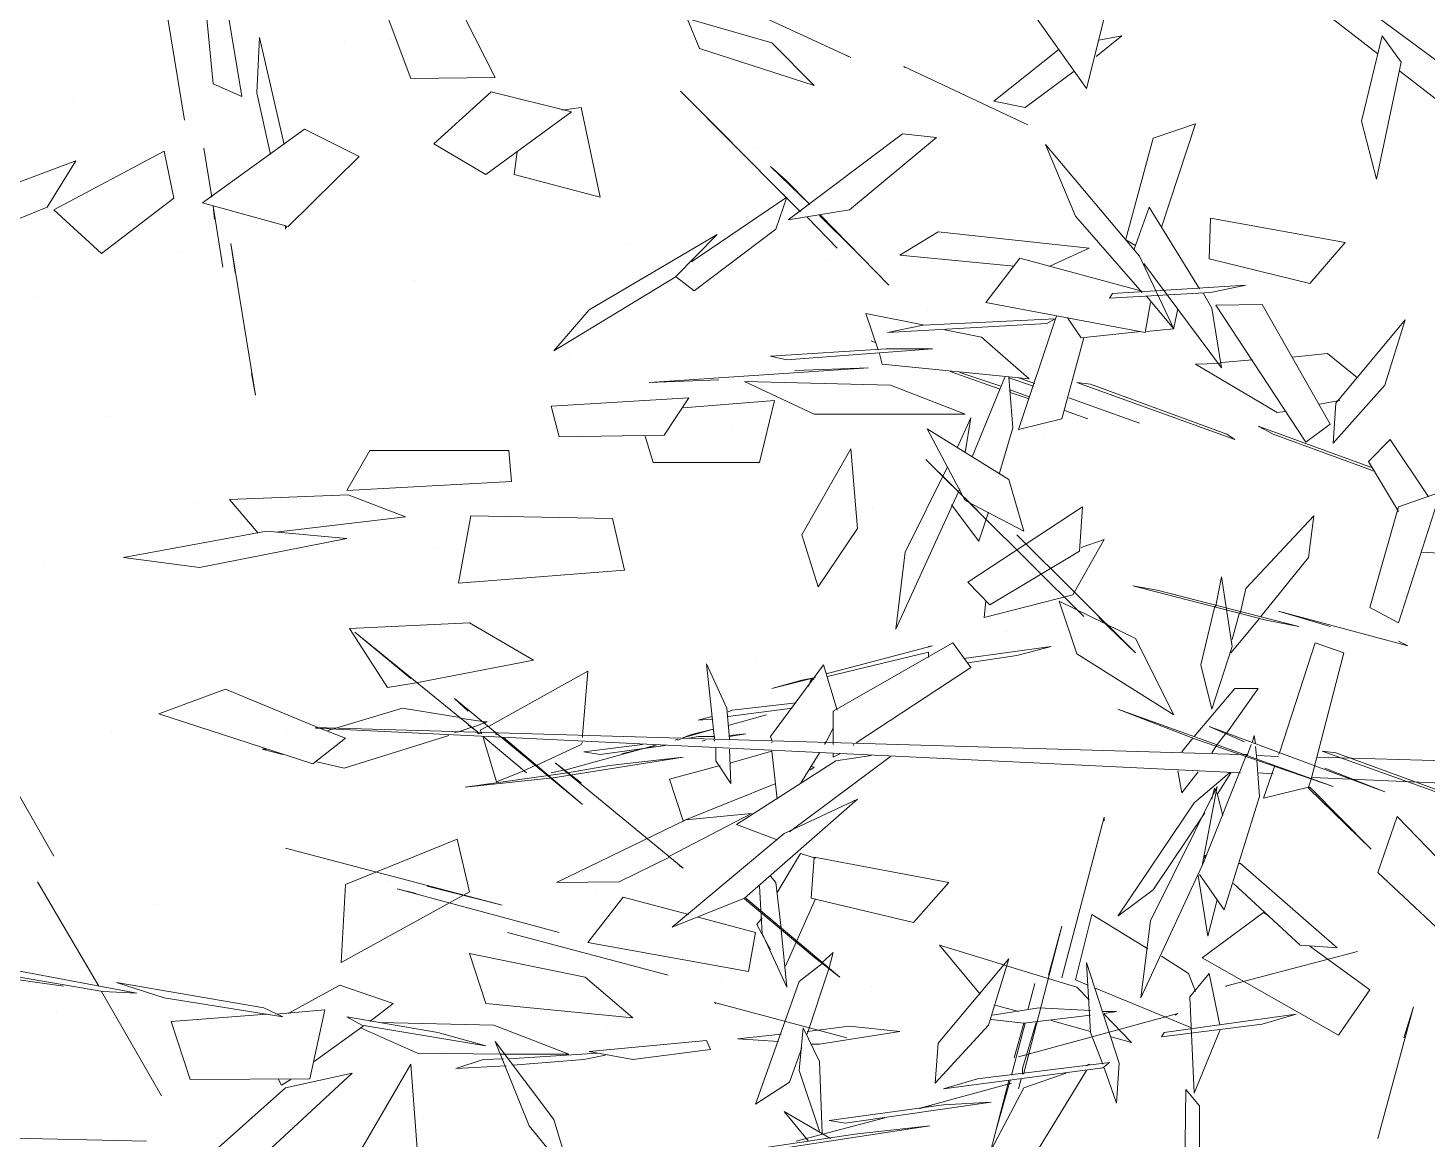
# Model space of a CAD drawing. Header units: metres. Extents: x 42 to 199, y -121 to 268.
# Drawn here: x 97.2034 to 97.6328, y -51.2714 to -50.9303 of the extents above; entities that cross this region are included whole.
import ezdxf

# ---------------------------------------------------------------- set-up
doc = ezdxf.new("R2010")
doc.units = ezdxf.units.M
doc.header["$LTSCALE"] = 0.3
doc.layers.get('0').update_dxf_attribs({"color": 8})
doc.layers.add('A-LANDSCAPE', color=8, linetype='Continuous', lineweight=5)
doc.layers.add('DA HOUSE ARCH LAYOUT', color=8, linetype='Continuous', lineweight=9)

# ---------------------------------------------------------------- blocks, each defined once
blk = doc.blocks.new('MUSTER_0')
at = {"color": 8, "linetype": 'Continuous', "transparency": 33554585}
for p, q in [((4.63531, -0.88678), (4.63531, -0.88678)), ((4.49031, -0.93728), (4.49031, -0.93728)), ((4.56831, -0.94478), (4.56831, -0.94478)), ((4.44731, -0.99078), (4.44731, -0.99078)), ((4.63181, -0.99678), (4.63181, -0.99678)), ((4.35081, -1.00428), (4.35081, -1.00428)), ((4.71031, -1.00378), (4.71031, -1.00378)), ((4.54931, -1.01328), (4.54931, -1.01328)), ((4.52681, -1.05228), (4.52681, -1.05228)), ((4.65281, -1.06678), (4.65281, -1.06678)), ((4.41181, -1.07178), (4.41181, -1.07178)), ((4.31181, -1.07828), (4.31181, -1.07828)), ((4.56931, -1.08078), (4.56931, -1.08078)), ((4.49981, -1.10128), (4.49981, -1.10128)), ((4.69231, -1.11228), (4.69231, -1.11228)), ((4.30431, -1.13128), (4.30431, -1.13128)), ((4.63281, -1.13828), (4.63281, -1.13828)), ((4.39731, -1.14928), (4.39731, -1.14928)), ((4.26381, -1.18178), (4.26381, -1.18178)), ((4.47881, -1.17978), (4.47881, -1.17978)), ((4.76381, -1.18178), (4.76381, -1.18178)), ((4.56481, -1.18578), (4.56481, -1.18578)), ((4.32881, -1.22528), (4.32881, -1.22528)), ((4.39031, -1.23528), (4.39031, -1.23528)), ((4.65981, -1.23578), (4.65981, -1.23578)), ((4.58131, -1.24378), (4.58131, -1.24378)), ((4.49931, -1.26578), (4.49931, -1.26578)), ((4.31131, -1.28378), (4.31131, -1.28378)), ((4.60681, -1.30628), (4.60681, -1.30628)), ((4.37931, -1.31878), (4.37931, -1.31878)), ((4.52181, -1.33578), (4.52181, -1.33578)), ((4.70781, -1.33928), (4.70781, -1.33928)), ((4.74781, -1.33528), (4.74781, -1.33528)), ((4.27231, -1.36778), (4.27231, -1.36778)), ((4.77231, -1.36778), (4.77231, -1.36778)), ((4.36431, -1.37778), (4.36431, -1.37778)), ((4.51581, -1.38328), (4.51581, -1.38328)), ((4.63531, -1.38678), (4.63531, -1.38678)), ((4.28031, -1.38878), (4.28031, -1.38878)), ((4.40331, -1.43028), (4.40331, -1.43028)), ((4.49031, -1.43728), (4.49031, -1.43728)), ((4.37281, -1.44678), (4.37281, -1.44678)), ((4.56831, -1.44478), (4.56831, -1.44478)), ((4.30331, -1.46078), (4.30331, -1.46078)), ((4.44731, -1.49078), (4.44731, -1.49078)), ((4.35081, -1.50428), (4.35081, -1.50428))]:
    blk.add_line(p, q, dxfattribs=at)
blk = doc.blocks.new('02PTRX29')
at = {"color": 8, "linetype": 'Continuous', "transparency": 33554572}
for p, q in [((0.07382, 0.05984), (0.19128, 0.14675)), ((0.18596, 0.13928), (0.14175, 0.105)), ((0.30001, 0.09905), (0.30305, 0.11752)), ((0.31159, 0.11765), (0.30798, 0.09577)), ((0.26472, 0.10171), (0.27155, 0.11512)), ((0.21519, 0.10449), (0.23625, 0.11424)), ((0.304, 0.10083), (0.30532, 0.11436)), ((0.18236, 0.10019), (0.17951, 0.11145)), ((0.1909, 0.11221), (0.18236, 0.10019)), ((0.28047, 0.11221), (0.27648, 0.10158)), ((0.23796, 0.10993), (0.22619, 0.10652)), ((0.23625, 0.10576), (0.23796, 0.10993)), ((0.13852, 0.10386), (0.14118, 0.10753)), ((0.14118, 0.10753), (0.14403, 0.09564)), ((0.18103, 0.10462), (0.17743, 0.10753)), ((0.17743, 0.10753), (0.18065, 0.1069)), ((0.29413, 0.09235), (0.29754, 0.10728)), ((0.29792, 0.09956), (0.29754, 0.10728)), ((0.19526, 0.09842), (0.18615, 0.10563)), ((0.22619, 0.10652), (0.22031, 0.10057)), ((0.22031, 0.10057), (0.23625, 0.10576)), ((0.14194, 0.08754), (0.13852, 0.10386)), ((0.21519, 0.10449), (0.21576, 0.10475)), ((0.12107, 0.08893), (0.13871, 0.1026)), ((0.18407, 0.1026), (0.1909, 0.09754)), ((0.20779, 0.10323), (0.19052, 0.09513)), ((0.20779, 0.10323), (0.2076, 0.1031)), ((0.26472, 0.10171), (0.27648, 0.10158)), ((0.23891, 0.09981), (0.22411, 0.08489)), ((0.2317, 0.0926), (0.23891, 0.09981)), ((0.25409, 0.0969), (0.26528, 0.09969)), ((0.26528, 0.09969), (0.27325, 0.09248)), ((0.29603, 0.09096), (0.29792, 0.09956)), ((0.304, 0.10083), (0.30001, 0.09905)), ((0.19526, 0.09842), (0.1909, 0.09754)), ((0.25276, 0.09754), (0.2501, 0.08501)), ((0.25276, 0.09754), (0.25542, 0.09716)), ((0.14403, 0.09564), (0.14194, 0.08754)), ((0.26604, 0.08818), (0.25409, 0.0969)), ((0.17306, 0.09324), (0.16718, 0.09526)), ((0.16718, 0.09526), (0.17192, 0.08084)), ((0.20798, 0.09387), (0.20323, 0.09336)), ((0.22392, 0.08185), (0.20798, 0.09387)), ((0.28369, 0.09071), (0.29128, 0.0945)), ((0.29128, 0.0945), (0.30551, 0.08425)), ((0.17686, 0.07919), (0.17306, 0.09324)), ((0.18805, 0.09235), (0.17496, 0.07679)), ((0.18388, 0.08236), (0.18805, 0.09235)), ((0.20323, 0.09336), (0.21538, 0.08324)), ((0.27325, 0.09248), (0.26604, 0.08818)), ((0.30419, 0.08501), (0.30532, 0.09184)), ((0.26206, 0.08818), (0.26168, 0.09134)), ((0.29356, 0.08096), (0.28369, 0.09071)), ((0.3095, 0.08489), (0.31083, 0.09146)), ((0.31083, 0.09146), (0.3262, 0.08324)), ((0.32715, 0.08362), (0.32316, 0.09007)), ((0.32316, 0.09007), (0.34119, 0.08337)), ((0.22088, 0.084), (0.22638, 0.08931)), ((0.22638, 0.08931), (0.2243, 0.08742)), ((0.26206, 0.08818), (0.2501, 0.08501)), ((0.2243, 0.08742), (0.22088, 0.084)), ((0.22411, 0.08489), (0.22221, 0.08299)), ((0.22411, 0.08489), (0.22468, 0.08552)), ((0.23739, 0.07603), (0.22411, 0.08501)), ((0.22411, 0.08501), (0.22562, 0.08058)), ((0.30551, 0.08425), (0.29356, 0.08096)), ((0.31956, 0.07717), (0.3095, 0.08489)), ((0.1463, 0.07869), (0.16509, 0.0821)), ((0.16509, 0.0821), (0.16528, 0.07641)), ((0.17363, 0.08362), (0.16661, 0.07224)), ((0.17363, 0.08362), (0.17572, 0.0778)), ((0.17458, 0.07173), (0.18388, 0.08236)), ((0.21936, 0.08248), (0.20987, 0.07274)), ((0.21481, 0.0778), (0.21955, 0.08248)), ((0.21538, 0.08324), (0.22392, 0.08185)), ((0.22126, 0.08223), (0.21709, 0.07793)), ((0.21955, 0.08248), (0.21936, 0.08248)), ((0.304, 0.08375), (0.30267, 0.07527)), ((0.304, 0.08375), (0.30381, 0.08198)), ((0.31956, 0.07717), (0.3262, 0.08324)), ((0.34422, 0.07666), (0.32715, 0.08362)), ((0.18198, 0.07793), (0.20304, 0.08021)), ((0.20304, 0.08021), (0.20836, 0.07692)), ((0.22562, 0.08058), (0.23701, 0.07198)), ((0.29394, 0.08058), (0.29375, 0.08096)), ((0.29394, 0.08058), (0.29394, 0.08109)), ((0.15124, 0.07299), (0.1463, 0.07869)), ((0.17686, 0.07907), (0.17553, 0.07831)), ((0.23378, 0.07983), (0.25162, 0.06933)), ((0.23967, 0.07388), (0.23378, 0.07983)), ((0.29811, 0.05743), (0.30153, 0.07856)), ((0.30153, 0.07856), (0.30096, 0.07451)), ((0.15124, 0.07299), (0.16528, 0.07641)), ((0.17496, 0.07679), (0.17021, 0.06667)), ((0.17477, 0.07198), (0.19166, 0.07654)), ((0.18748, 0.0754), (0.18198, 0.07793)), ((0.1964, 0.07034), (0.19166, 0.07654)), ((0.20836, 0.07692), (0.19242, 0.0754)), ((0.17439, 0.07578), (0.16357, 0.06123)), ((0.17875, 0.0716), (0.16016, 0.07274)), ((0.16016, 0.07274), (0.16509, 0.07173)), ((0.23701, 0.07198), (0.23948, 0.07388)), ((0.25656, 0.06363), (0.23967, 0.07388)), ((0.1649, 0.06958), (0.16604, 0.0716)), ((0.16509, 0.07173), (0.17913, 0.07097)), ((0.17021, 0.06667), (0.17401, 0.07122)), ((0.1742, 0.06616), (0.17344, 0.07034)), ((0.1742, 0.06616), (0.1964, 0.07034)), ((0.17913, 0.07097), (0.17875, 0.0716)), ((0.15788, 0.07008), (0.14839, 0.05339)), ((0.15181, 0.05086), (0.16433, 0.06996)), ((0.16433, 0.06996), (0.15788, 0.07008)), ((0.16357, 0.06123), (0.1649, 0.06958)), ((0.17021, 0.0668), (0.16965, 0.06945)), ((0.18653, 0.06844), (0.18672, 0.06793)), ((0.20494, 0.06718), (0.2131, 0.06882)), ((0.21139, 0.06376), (0.2131, 0.06882)), ((0.25162, 0.06933), (0.25656, 0.06363)), ((0.14763, 0.0563), (0.13796, 0.06793)), ((0.1408, 0.05883), (0.13796, 0.06793)), ((0.17021, 0.06667), (0.17021, 0.0668)), ((0.17401, 0.06629), (0.17021, 0.06667)), ((0.17477, 0.06629), (0.18312, 0.0654)), ((0.18502, 0.06819), (0.18312, 0.0654)), ((0.18672, 0.06806), (0.18786, 0.06743)), ((0.20513, 0.06718), (0.18672, 0.06806)), ((0.19185, 0.05263), (0.18672, 0.06793)), ((0.18786, 0.06743), (0.21006, 0.06616)), ((0.20209, 0.06654), (0.19697, 0.06553)), ((0.21006, 0.06616), (0.20513, 0.06718)), ((0.18274, 0.0654), (0.18578, 0.05414)), ((0.19697, 0.06553), (0.19033, 0.05971)), ((0.21177, 0.06477), (0.21234, 0.06502)), ((0.14877, 0.06325), (0.1446, 0.05984)), ((0.15371, 0.06275), (0.14877, 0.06325)), ((0.16357, 0.06199), (0.15921, 0.06237)), ((0.2038, 0.06389), (0.21025, 0.06389)), ((0.2038, 0.06389), (0.22411, 0.06237)), ((0.22638, 0.06287), (0.21025, 0.06389)), ((0.21082, 0.06174), (0.2112, 0.06325)), ((0.22411, 0.06237), (0.22638, 0.06287)), ((0.15579, 0.05503), (0.16718, 0.06174)), ((0.16395, 0.06186), (0.16357, 0.06199)), ((0.16718, 0.06174), (0.16395, 0.06186)), ((0.19033, 0.05971), (0.21082, 0.06174)), ((0.19431, 0.0587), (0.20001, 0.0606)), ((0.20134, 0.06072), (0.1945, 0.05832)), ((0.21272, 0.06123), (0.22297, 0.06085)), ((0.24327, 0.05921), (0.21272, 0.06123)), ((0.29868, 0.06047), (0.29811, 0.05743)), ((0.14801, 0.05073), (0.1408, 0.05883)), ((0.16168, 0.05124), (0.18369, 0.05921)), ((0.18179, 0.05895), (0.16281, 0.05199)), ((0.18369, 0.05921), (0.18179, 0.05895)), ((0.19185, 0.05984), (0.18957, 0.05908)), ((0.18976, 0.0587), (0.19318, 0.05984)), ((0.19261, 0.05288), (0.19318, 0.05996)), ((0.19374, 0.05996), (0.1983, 0.04883)), ((0.20968, 0.05883), (0.19925, 0.05478)), ((0.20968, 0.05883), (0.22999, 0.05933)), ((0.22031, 0.05478), (0.22999, 0.05933)), ((0.23359, 0.05958), (0.24327, 0.05921)), ((0.14706, 0.05667), (0.14991, 0.05617)), ((0.17496, 0.05351), (0.18483, 0.05705)), ((0.19299, 0.05819), (0.19033, 0.05718)), ((0.19033, 0.05693), (0.19299, 0.05781)), ((0.19299, 0.05781), (0.19299, 0.05819)), ((0.23853, 0.05566), (0.22581, 0.05667)), ((0.22581, 0.05667), (0.2279, 0.04807)), ((0.24118, 0.05187), (0.23777, 0.05705)), ((0.25694, 0.05592), (0.23777, 0.05705)), ((0.14801, 0.05073), (0.14763, 0.0563)), ((0.15465, 0.05516), (0.15579, 0.05503)), ((0.1854, 0.05528), (0.18217, 0.05414)), ((0.19925, 0.05478), (0.22031, 0.05478)), ((0.2558, 0.05161), (0.25694, 0.05592)), ((0.15845, 0.05313), (0.14251, 0.04731)), ((0.14839, 0.05339), (0.15181, 0.05086)), ((0.15636, 0.05199), (0.15845, 0.05313)), ((0.18578, 0.05414), (0.19185, 0.05263)), ((0.1945, 0.04643), (0.19261, 0.05288)), ((0.20456, 0.05275), (0.19318, 0.04567)), ((0.20039, 0.0501), (0.19849, 0.05427)), ((0.19849, 0.05427), (0.19925, 0.04946)), ((0.19925, 0.04276), (0.20456, 0.05275)), ((0.14004, 0.05124), (0.13473, 0.04327)), ((0.14004, 0.05124), (0.14308, 0.0482)), ((0.14213, 0.04681), (0.15636, 0.05199)), ((0.16281, 0.05199), (0.16168, 0.05124)), ((0.24118, 0.05187), (0.2558, 0.05161)), ((0.24384, 0.05174), (0.2427, 0.04807)), ((0.21519, 0.04997), (0.21424, 0.03884)), ((0.21519, 0.04997), (0.22202, 0.03795)), ((0.26244, 0.04542), (0.26282, 0.04972)), ((0.26282, 0.04972), (0.28217, 0.04972)), ((0.28217, 0.04972), (0.2854, 0.04415)), ((0.1389, 0.04124), (0.14308, 0.0482)), ((0.20475, 0.04845), (0.18274, 0.02657)), ((0.19754, 0.04137), (0.20475, 0.04845)), ((0.2076, 0.03555), (0.20171, 0.04744)), ((0.2427, 0.04807), (0.2279, 0.04807)), ((0.19318, 0.04567), (0.19109, 0.03846)), ((0.2854, 0.04415), (0.26244, 0.04542)), ((0.1389, 0.04187), (0.13302, 0.0439)), ((0.13302, 0.0439), (0.1389, 0.02568)), ((0.20001, 0.0444), (0.20893, 0.0248)), ((0.27724, 0.04048), (0.28521, 0.04352)), ((0.28521, 0.04352), (0.30172, 0.04289)), ((0.30172, 0.04289), (0.29773, 0.03821)), ((0.14289, 0.02783), (0.1389, 0.04187)), ((0.18331, 0.03567), (0.18293, 0.04187)), ((0.18293, 0.04187), (0.19887, 0.03137)), ((0.19109, 0.03846), (0.19925, 0.04276)), ((0.19735, 0.03707), (0.19602, 0.04111)), ((0.19735, 0.03707), (0.20115, 0.04213)), ((0.16016, 0.03049), (0.15067, 0.04061)), ((0.15067, 0.04061), (0.15143, 0.03479)), ((0.2484, 0.04023), (0.24669, 0.03302)), ((0.2484, 0.04023), (0.26813, 0.04061)), ((0.26984, 0.03125), (0.26813, 0.04061)), ((0.27724, 0.04048), (0.29527, 0.03833)), ((0.17553, 0.02151), (0.19204, 0.03795)), ((0.18426, 0.0296), (0.17989, 0.03732)), ((0.17989, 0.03732), (0.18312, 0.03618)), ((0.19204, 0.03795), (0.19014, 0.03605)), ((0.21424, 0.03884), (0.21974, 0.03074)), ((0.22202, 0.03795), (0.21974, 0.03074)), ((0.29659, 0.03846), (0.2854, 0.03745)), ((0.30589, 0.0334), (0.2854, 0.03745)), ((0.29659, 0.03846), (0.31652, 0.03479)), ((0.12942, 0.03517), (0.13568, 0.03555)), ((0.13568, 0.03555), (0.13568, 0.03555)), ((0.18331, 0.03567), (0.19583, 0.02821)), ((0.20893, 0.0248), (0.2076, 0.03555)), ((0.15143, 0.03479), (0.15807, 0.02657)), ((0.30589, 0.0334), (0.31652, 0.03479)), ((0.16357, 0.03213), (0.16206, 0.02239)), ((0.16433, 0.02808), (0.16357, 0.03213)), ((0.19583, 0.02821), (0.19887, 0.03137)), ((0.24669, 0.03302), (0.26984, 0.03125)), ((0.17249, 0.03024), (0.15276, 0.02517)), ((0.15731, 0.02606), (0.17591, 0.03087)), ((0.16092, 0.0272), (0.16016, 0.03049)), ((0.17249, 0.03024), (0.17591, 0.03087)), ((0.19659, 0.02644), (0.18426, 0.0296)), ((0.1556, 0.02733), (0.13758, 0.02252)), ((0.1389, 0.02568), (0.14289, 0.02783)), ((0.14839, 0.02517), (0.1556, 0.02733)), ((0.16452, 0.02783), (0.16433, 0.02808)), ((0.16642, 0.01986), (0.16452, 0.02783)), ((0.18615, 0.02872), (0.17553, 0.02353)), ((0.18369, 0.02138), (0.18615, 0.02872)), ((0.19659, 0.02644), (0.1964, 0.02872)), ((0.15731, 0.02606), (0.15276, 0.02517)), ((0.15826, 0.02631), (0.16224, 0.02151)), ((0.16111, 0.02695), (0.16092, 0.0272)), ((0.16206, 0.0234), (0.16111, 0.02695)), ((0.18065, 0.02644), (0.17553, 0.02151)), ((0.26832, 0.02568), (0.2594, 0.02049)), ((0.28502, 0.02492), (0.26832, 0.02568)), ((0.17553, 0.02353), (0.17021, 0.0129)), ((0.26718, 0.0105), (0.28426, 0.02442)), ((0.28426, 0.02442), (0.27648, 0.01796)), ((0.27971, 0.0167), (0.28502, 0.02492)), ((0.13758, 0.02252), (0.1389, 0.02315)), ((0.14649, 0.02151), (0.15048, 0.0229)), ((0.15105, 0.00392), (0.14649, 0.02151)), ((0.15048, 0.0229), (0.15541, 0.00772)), ((0.16206, 0.02239), (0.1649, 0.01366)), ((0.19944, 0.02075), (0.18729, 0.02239)), ((0.18729, 0.02239), (0.19204, 0.02113)), ((0.20096, 0.0229), (0.19849, 0.01948)), ((0.21765, 0.01341), (0.20096, 0.0229)), ((0.2038, 0.02252), (0.20437, 0.02239)), ((0.2186, 0.0186), (0.2038, 0.02252)), ((0.21841, 0.01822), (0.20437, 0.02163)), ((0.20437, 0.02163), (0.20437, 0.02087)), ((0.1649, 0.01366), (0.16642, 0.01986)), ((0.17021, 0.0129), (0.18369, 0.02138)), ((0.19204, 0.02113), (0.19887, 0.02011)), ((0.21709, 0.01354), (0.21898, 0.01986)), ((0.22638, 0.00987), (0.21898, 0.01986)), ((0.2353, 0.01999), (0.23246, 0.01379)), ((0.23416, 0.00949), (0.2353, 0.01999)), ((0.2594, 0.02049), (0.27572, 0.01733)), ((0.19849, 0.01948), (0.21443, 0.00898)), ((0.22012, 0.01809), (0.22202, 0.01771)), ((0.22619, 0.01657), (0.22012, 0.01809)), ((0.22031, 0.01784), (0.22069, 0.01784)), ((0.22069, 0.01784), (0.22107, 0.01683)), ((0.22202, 0.01771), (0.22619, 0.01657)), ((0.25257, 0.00999), (0.25181, 0.01898)), ((0.25181, 0.01898), (0.26566, 0.01126)), ((0.16168, 0.01657), (0.15845, 0.01657)), ((0.15845, 0.01657), (0.16281, 0.01037)), ((0.16737, 0.00987), (0.16168, 0.01657)), ((0.27572, 0.01733), (0.27971, 0.0167)), ((0.28919, 0.01101), (0.30229, 0.01645)), ((0.31159, 0.01303), (0.30229, 0.01645)), ((0.17799, 0.01366), (0.14801, 0.00291)), ((0.16718, 0.00949), (0.17799, 0.01366)), ((0.22278, 0.01455), (0.2317, 0.01354)), ((0.22335, 0.01379), (0.23227, 0.01265)), ((0.23246, 0.01379), (0.23208, 0.00949)), ((0.25257, 0.00038), (0.27041, 0.01518)), ((0.27041, 0.01518), (0.26851, 0.01341)), ((0.26965, 0.01252), (0.27762, 0.01379)), ((0.28692, 0.01101), (0.27762, 0.01379)), ((0.3262, -0.00683), (0.33891, 0.01543)), ((0.21765, 0.00873), (0.21765, 0.01341)), ((0.23227, 0.01139), (0.22695, 0.0129)), ((0.23227, 0.01328), (0.2317, 0.01354)), ((0.23454, 0.01265), (0.23644, 0.01214)), ((0.23644, 0.01214), (0.23454, 0.01227)), ((0.26585, 0.01189), (0.26642, 0.01189)), ((0.26585, 0.01189), (0.26794, 0.01113)), ((0.26642, 0.01189), (0.2668, 0.01202)), ((0.2668, 0.01202), (0.26965, 0.0124)), ((0.26965, 0.0124), (0.26965, 0.01252)), ((0.29014, 0.00607), (0.31159, 0.01303)), ((0.16528, 0.01126), (0.1408, 0.00215)), ((0.15902, 0.00999), (0.15883, 0.00886)), ((0.15921, 0.00911), (0.15902, 0.00999)), ((0.16035, 0.00911), (0.16528, 0.01126)), ((0.16092, 0.00734), (0.28976, 0.01113)), ((0.28976, 0.01101), (0.16092, 0.00481)), ((0.16281, 0.01037), (0.163, 0.01025)), ((0.163, 0.01025), (0.16414, 0.00873)), ((0.2186, 0.00911), (0.21765, 0.01101)), ((0.22619, 0.00936), (0.22638, 0.00987)), ((0.2298, 0.01025), (0.23208, 0.00987)), ((0.23208, 0.00999), (0.2298, 0.01025)), ((0.23644, 0.00987), (0.23416, 0.00987)), ((0.23416, 0.00987), (0.23416, 0.00949)), ((0.23435, 0.01088), (0.23739, 0.01012)), ((0.23872, 0.00961), (0.23435, 0.01088)), ((0.23777, 0.00961), (0.23644, 0.00987)), ((0.23739, 0.01012), (0.23872, 0.00961)), ((0.25257, 0.00987), (0.25257, 0.00999)), ((0.25257, 0.00974), (0.25257, 0.00987)), ((0.26642, 0.00987), (0.26035, 0.00481)), ((0.26434, 0.01012), (0.26434, 0.01025)), ((0.26453, 0.01012), (0.26434, 0.01012)), ((0.26472, 0.01025), (0.26453, 0.01012)), ((0.26585, 0.01126), (0.2668, 0.01075)), ((0.26661, 0.01037), (0.2668, 0.01075)), ((0.26661, 0.01037), (0.26661, 0.01025)), ((0.26699, 0.01025), (0.26661, 0.01037)), ((0.26718, 0.01037), (0.26699, 0.01025)), ((0.26851, 0.01151), (0.26718, 0.0105)), ((0.26718, 0.0105), (0.26718, 0.01037)), ((0.26984, 0.0105), (0.26813, 0.01113)), ((0.27003, 0.0105), (0.26984, 0.0105)), ((0.27041, 0.01037), (0.27003, 0.0105)), ((0.27117, 0.00999), (0.28578, 0.00544)), ((0.28559, 0.00961), (0.28881, 0.01088)), ((0.2873, 0.01088), (0.28692, 0.01101)), ((0.28749, 0.01088), (0.2873, 0.01088)), ((0.28806, 0.01063), (0.28749, 0.01088)), ((0.28881, 0.01088), (0.28919, 0.01101)), ((0.14953, 0.00784), (0.12733, -0.00013)), ((0.14763, 0.00759), (0.14953, 0.00784)), ((0.14801, 0.00291), (0.16718, 0.00949)), ((0.15864, 0.0067), (0.15883, 0.00848)), ((0.1594, 0.00873), (0.15997, 0.00721)), ((0.16414, 0.00873), (0.16433, 0.00848)), ((0.16433, 0.00848), (0.1649, 0.00759)), ((0.16908, 0.00772), (0.16756, 0.00961)), ((0.21481, 0.00873), (0.21481, 0.0086)), ((0.21879, 0.00886), (0.2186, 0.00911)), ((0.21879, 0.00873), (0.21879, 0.00886)), ((0.22619, 0.00784), (0.22543, 0.00114)), ((0.22619, 0.00911), (0.22619, 0.00898)), ((0.23189, 0.0062), (0.22619, 0.00784)), ((0.23208, 0.0081), (0.23189, 0.00329)), ((0.23208, 0.00923), (0.23208, 0.00923)), ((0.23397, 0.00645), (0.23397, 0.00822)), ((0.23416, 0.00949), (0.23435, 0.00949)), ((0.23416, 0.00923), (0.23416, 0.00936)), ((0.23549, 0.00936), (0.23587, 0.00923)), ((0.23891, 0.00949), (0.23929, 0.00936)), ((0.23929, 0.00949), (0.23967, 0.00936)), ((0.241, 0.0086), (0.2501, 0.00734)), ((0.24232, 0.0086), (0.24707, 0.00746)), ((0.24251, 0.0086), (0.25504, 0.00519)), ((0.25238, 0.00772), (0.24422, 0.00873)), ((0.25276, 0.00873), (0.25257, 0.00911)), ((0.25276, 0.00873), (0.25902, 0.00582)), ((0.25788, 0.00493), (0.26358, 0.00974)), ((0.26642, 0.00974), (0.26453, 0.00354)), ((0.28559, 0.00961), (0.29014, 0.00607)), ((0.29432, 0.00734), (0.29716, 0.0081)), ((0.29716, 0.0081), (0.29659, 0.0081)), ((0.12866, 0.00063), (0.14763, 0.00759)), ((0.15029, 0.00696), (0.13034, 0.00641)), ((0.15541, 0.00772), (0.1556, 0.00734)), ((0.15864, 0.00721), (0.1556, 0.00708)), ((0.15826, 0.00152), (0.15864, 0.00658)), ((0.15997, 0.00721), (0.16016, 0.00734)), ((0.16016, 0.00734), (0.15997, 0.00734)), ((0.15997, 0.00734), (0.16054, 0.00734)), ((0.15997, 0.00721), (0.16016, 0.00708)), ((0.16016, 0.00708), (0.16604, -0.00772)), ((0.16054, 0.00734), (0.16073, 0.00746)), ((0.20968, 0.00708), (0.22373, -0.00342)), ((0.21234, 0.00721), (0.21728, 0.00645)), ((0.21671, 0.00746), (0.21765, 0.00696)), ((0.23113, -0.0024), (0.21728, 0.00645)), ((0.21765, 0.00696), (0.21765, 0.00746)), ((0.22221, 0.00329), (0.21955, 0.00759)), ((0.23397, 0.00645), (0.23189, 0.00329)), ((0.23853, 0.00696), (0.25694, 0.00405)), ((0.23853, 0.00696), (0.24878, 0.00582)), ((0.25637, 0.0062), (0.23853, -0.00848)), ((0.2501, 0.00734), (0.25238, 0.00772)), ((0.25276, 0.00342), (0.25637, 0.0062)), ((0.28578, 0.00544), (0.28957, 0.00633)), ((0.15086, 0.00417), (0.11784, 0.00266)), ((0.1408, 0.00215), (0.14915, 0.00544)), ((0.15105, 0.00392), (0.15143, 0.00278)), ((0.15617, 0.00569), (0.15769, 0.00127)), ((0.15636, 0.00468), (0.15845, 0.00481)), ((0.16414, 0.00177), (0.16224, 0.00481)), ((0.16243, 0.00481), (0.16737, 0.00063)), ((0.1668, 0.00493), (0.16908, 0.00202)), ((0.16965, 0.00506), (0.16908, 0.00202)), ((0.22069, 0.00569), (0.22031, 0.00557)), ((0.22031, 0.00557), (0.22088, 0.00519)), ((0.2334, 0.00582), (0.24043, 0.00392)), ((0.23853, -0.0019), (0.24043, 0.00392)), ((0.25466, 0.00481), (0.24878, 0.00582)), ((0.25788, 0.00493), (0.25257, 0.00038)), ((0.26889, 0.00278), (0.25466, 0.00481)), ((0.25504, 0.00519), (0.25523, 0.00519)), ((0.25523, 0.00519), (0.25694, 0.00481)), ((0.26889, 0.00278), (0.25712, 0.00405)), ((0.26073, 0.00506), (0.25921, 0.00582)), ((0.26453, 0.00354), (0.26073, 0.00506)), ((0.15124, 0.00278), (0.1427, -0.00582)), ((0.1427, -0.00582), (0.15143, 0.00266)), ((0.15143, 0.00266), (0.15124, 0.00278)), ((0.15143, 0.00278), (0.15769, 0.00127)), ((0.16623, -0.0081), (0.16414, 0.00291)), ((0.16414, 0.00291), (0.17344, -0.01581)), ((0.16414, 0.0019), (0.16433, 0.00228)), ((0.16433, 0.00228), (0.16452, 0.00266)), ((0.16452, 0.00266), (0.1649, 0.00114)), ((0.23853, -0.0019), (0.22562, 0.00329)), ((0.15826, 0.00152), (0.16319, -0.0143)), ((0.16338, -0.00114), (0.16414, 0.0019)), ((0.16737, 0.00063), (0.17799, -0.01518)), ((0.21424, 0.00114), (0.22999, -0.01265)), ((0.21424, 0.00114), (0.22449, -0.00367)), ((0.1279, -0.0129), (0.13909, -0.00127)), ((0.14175, -0.00911), (0.13909, -0.00127)), ((0.17306, -0.01151), (0.16585, -0.00076)), ((0.18578, -0.02378), (0.17989, -0.00139)), ((0.17989, -0.00139), (0.17989, -0.0019)), ((0.24043, -0.00683), (0.22904, -0.00089)), ((0.22904, -0.00089), (0.23815, -0.00177)), ((0.25618, -0.0105), (0.23815, -0.00177)), ((0.23815, -0.00177), (0.23853, -0.0019)), ((0.22449, -0.00367), (0.24005, -0.0167)), ((0.22543, -0.00455), (0.23113, -0.0024)), ((0.26377, -0.01366), (0.29394, -0.00569)), ((0.26832, -0.01177), (0.27003, -0.00443)), ((0.27003, -0.00443), (0.28559, -0.01075)), ((0.16585, -0.0067), (0.16566, -0.0067)), ((0.16585, -0.00708), (0.16585, -0.0067)), ((0.16585, -0.00708), (0.16585, -0.00708)), ((0.16604, -0.00772), (0.16623, -0.0081)), ((0.22031, -0.00696), (0.20153, -0.0105)), ((0.22012, -0.00708), (0.22221, -0.00645)), ((0.22069, -0.01265), (0.22031, -0.00696)), ((0.22221, -0.00645), (0.22543, -0.01189)), ((0.24043, -0.00696), (0.24745, -0.01037)), ((0.14175, -0.00911), (0.12923, -0.02087)), ((0.14744, -0.01961), (0.16092, -0.00784)), ((0.16092, -0.00784), (0.16111, -0.00784)), ((0.16661, -0.00936), (0.16319, -0.0143)), ((0.16547, -0.01796), (0.1668, -0.00949)), ((0.17477, -0.02657), (0.16623, -0.0081)), ((0.22638, -0.00961), (0.22562, -0.0105)), ((0.23853, -0.00848), (0.2391, -0.0081)), ((0.16187, -0.01063), (0.15257, -0.01923)), ((0.17799, -0.01518), (0.17306, -0.01151)), ((0.20153, -0.0105), (0.20646, -0.01607)), ((0.22562, -0.0105), (0.22487, -0.01683)), ((0.22752, -0.01758), (0.2279, -0.01101)), ((0.25618, -0.0105), (0.24745, -0.01037)), ((0.27838, -0.01139), (0.2558, -0.01746)), ((0.26377, -0.01366), (0.2742, -0.01101)), ((0.27572, -0.01202), (0.27838, -0.01139)), ((0.28559, -0.01075), (0.28616, -0.02163)), ((0.31994, -0.02492), (0.32847, -0.01037)), ((0.16414, -0.0129), (0.16547, -0.01796)), ((0.20646, -0.01607), (0.22069, -0.01265)), ((0.21671, -0.02366), (0.2298, -0.01265)), ((0.2243, -0.02214), (0.22012, -0.01278)), ((0.22999, -0.01278), (0.22031, -0.02087)), ((0.22999, -0.01265), (0.24005, -0.0167)), ((0.24688, -0.01252), (0.23777, -0.01493)), ((0.25181, -0.01885), (0.24688, -0.01252)), ((0.28616, -0.02163), (0.26832, -0.01177)), ((0.15693, -0.01518), (0.15769, -0.01467)), ((0.16623, -0.021), (0.15769, -0.01467)), ((0.17382, -0.01974), (0.1816, -0.01493)), ((0.18388, -0.02404), (0.1816, -0.01493)), ((0.22828, -0.01632), (0.22752, -0.01543)), ((0.23644, -0.01531), (0.22847, -0.01746)), ((0.17344, -0.01581), (0.17477, -0.02657)), ((0.19109, -0.03707), (0.18578, -0.01657)), ((0.18578, -0.01657), (0.18767, -0.0234)), ((0.22487, -0.01708), (0.22411, -0.02505)), ((0.22487, -0.01683), (0.22487, -0.01708)), ((0.22828, -0.01632), (0.22638, -0.01986)), ((0.22847, -0.01746), (0.22942, -0.0229)), ((0.24062, -0.0234), (0.26301, -0.01746)), ((0.15124, -0.01936), (0.14289, -0.02543)), ((0.14744, -0.01961), (0.15257, -0.01923)), ((0.19374, -0.02201), (0.20285, -0.01923)), ((0.20285, -0.01923), (0.19716, -0.02606)), ((0.22411, -0.02505), (0.22752, -0.01758)), ((0.22942, -0.0229), (0.25181, -0.01885)), ((0.163, -0.02492), (0.1446, -0.02011)), ((0.16623, -0.021), (0.14725, -0.03175)), ((0.17192, -0.02075), (0.16813, -0.02315)), ((0.19602, -0.03036), (0.19318, -0.02113)), ((0.19318, -0.02113), (0.20304, -0.03289)), ((0.22031, -0.02087), (0.21671, -0.02366)), ((0.21822, -0.02239), (0.21765, -0.02024)), ((0.21765, -0.02024), (0.21917, -0.02163)), ((0.26832, -0.02037), (0.25219, -0.02366)), ((0.26604, -0.02733), (0.26832, -0.02037)), ((0.35352, -0.01986), (0.31937, -0.02568)), ((0.3224, -0.02075), (0.31994, -0.02492)), ((0.16376, -0.03036), (0.16528, -0.02315)), ((0.16794, -0.02644), (0.16528, -0.02315)), ((0.16813, -0.02315), (0.16718, -0.02568)), ((0.17781, -0.03567), (0.18236, -0.02163)), ((0.18236, -0.02163), (0.18179, -0.03137)), ((0.18369, -0.02505), (0.19337, -0.02214)), ((0.19337, -0.02214), (0.19374, -0.02201)), ((0.21822, -0.02239), (0.22126, -0.03163)), ((0.21917, -0.02176), (0.2224, -0.02429)), ((0.24062, -0.0234), (0.24118, -0.02328)), ((0.31462, -0.02593), (0.33398, -0.02227)), ((0.163, -0.02492), (0.16281, -0.02492)), ((0.18122, -0.02517), (0.16775, -0.03074)), ((0.18198, -0.02682), (0.18369, -0.02505)), ((0.18217, -0.0248), (0.18388, -0.02404)), ((0.18957, -0.02454), (0.19052, -0.02821)), ((0.2224, -0.02429), (0.22847, -0.04137)), ((0.25219, -0.02366), (0.24555, -0.02935)), ((0.27895, -0.02733), (0.28635, -0.0248)), ((0.28635, -0.0248), (0.29356, -0.02872)), ((0.29697, -0.02796), (0.31747, -0.02442)), ((0.31747, -0.02442), (0.31083, -0.02657)), ((0.33379, -0.02366), (0.32487, -0.02492)), ((0.14725, -0.03175), (0.14289, -0.02543)), ((0.16794, -0.02644), (0.16737, -0.03985)), ((0.21576, -0.03213), (0.23416, -0.0272)), ((0.23416, -0.0272), (0.23397, -0.02733)), ((0.31083, -0.02657), (0.29432, -0.02922)), ((0.31121, -0.04023), (0.31956, -0.02568)), ((0.31937, -0.02568), (0.31462, -0.02593)), ((0.13815, -0.03213), (0.13682, -0.02783)), ((0.14175, -0.04617), (0.13682, -0.02783)), ((0.17154, -0.03137), (0.15314, -0.02884)), ((0.15314, -0.02884), (0.15788, -0.03024)), ((0.19185, -0.03479), (0.16965, -0.02872)), ((0.16965, -0.02872), (0.17002, -0.02897)), ((0.17989, -0.02884), (0.1761, -0.03277)), ((0.18008, -0.02846), (0.17818, -0.02846)), ((0.17989, -0.02872), (0.17818, -0.02846)), ((0.189, -0.02796), (0.18179, -0.02834)), ((0.19109, -0.03011), (0.18179, -0.02897)), ((0.189, -0.02796), (0.19545, -0.02897)), ((0.19507, -0.02758), (0.19185, -0.02846)), ((0.24555, -0.02935), (0.26604, -0.02733)), ((0.2854, -0.02922), (0.27269, -0.03137)), ((0.27895, -0.02733), (0.28217, -0.02986)), ((0.2854, -0.02922), (0.28331, -0.03036)), ((0.29527, -0.02884), (0.28844, -0.02821)), ((0.28844, -0.02821), (0.29052, -0.03783)), ((0.29432, -0.02922), (0.29697, -0.02796)), ((0.30988, -0.02986), (0.29659, -0.02884)), ((0.15788, -0.03024), (0.17192, -0.03201)), ((0.16376, -0.03112), (0.16376, -0.03099)), ((0.16737, -0.03985), (0.16376, -0.03112)), ((0.18179, -0.03125), (0.18729, -0.02973)), ((0.19128, -0.03643), (0.18938, -0.02998)), ((0.1928, -0.03732), (0.1909, -0.03011)), ((0.1909, -0.03011), (0.19109, -0.03011)), ((0.19564, -0.0296), (0.19109, -0.03011)), ((0.19109, -0.03011), (0.19242, -0.03492)), ((0.20342, -0.03846), (0.19602, -0.03036)), ((0.20836, -0.03125), (0.21538, -0.03049)), ((0.21538, -0.03049), (0.22126, -0.03125)), ((0.21955, -0.03542), (0.22183, -0.03074)), ((0.22183, -0.03074), (0.2224, -0.03669)), ((0.2649, -0.03036), (0.25447, -0.03441)), ((0.28084, -0.02998), (0.2649, -0.03036)), ((0.26604, -0.03327), (0.28331, -0.03036)), ((0.27553, -0.03428), (0.2835, -0.03074)), ((0.28995, -0.03542), (0.28312, -0.03049)), ((0.30722, -0.03795), (0.30988, -0.02986)), ((0.17192, -0.03201), (0.17154, -0.03137)), ((0.1761, -0.03277), (0.17894, -0.03201)), ((0.18179, -0.03137), (0.18008, -0.0358)), ((0.20304, -0.03289), (0.20342, -0.03846)), ((0.21955, -0.03302), (0.20836, -0.03125)), ((0.22069, -0.03302), (0.21955, -0.03302)), ((0.22487, -0.03163), (0.23094, -0.03226)), ((0.23094, -0.03226), (0.22525, -0.03264)), ((0.2353, -0.03251), (0.23473, -0.03378)), ((0.25162, -0.03403), (0.2353, -0.03251)), ((0.25656, -0.04352), (0.26472, -0.03264)), ((0.26472, -0.03264), (0.25997, -0.0444)), ((0.27269, -0.03137), (0.26604, -0.03327)), ((0.22373, -0.03833), (0.22202, -0.03352)), ((0.23473, -0.03378), (0.24555, -0.03517)), ((0.24555, -0.03517), (0.25162, -0.03403)), ((0.24934, -0.03454), (0.25238, -0.03517)), ((0.25048, -0.03428), (0.26282, -0.03504)), ((0.25447, -0.03441), (0.26339, -0.03441)), ((0.26339, -0.03441), (0.26396, -0.03441)), ((0.26358, -0.03504), (0.26642, -0.03517)), ((0.26396, -0.03441), (0.27553, -0.03428)), ((0.17818, -0.04124), (0.17781, -0.03567)), ((0.17989, -0.03631), (0.17818, -0.04124)), ((0.19754, -0.03783), (0.17913, -0.03555)), ((0.17913, -0.03555), (0.18008, -0.03631)), ((0.20228, -0.03922), (0.18008, -0.03631)), ((0.18236, -0.03605), (0.18198, -0.0358)), ((0.18198, -0.0358), (0.18198, -0.03593)), ((0.19033, -0.04972), (0.18236, -0.03669)), ((0.19128, -0.03643), (0.19128, -0.03719)), ((0.21955, -0.03542), (0.21917, -0.04542)), ((0.21955, -0.04516), (0.2224, -0.03669)), ((0.25238, -0.03517), (0.26225, -0.03593)), ((0.27022, -0.03643), (0.2632, -0.03605)), ((0.27022, -0.03643), (0.26642, -0.03517)), ((0.27648, -0.0358), (0.27553, -0.0482)), ((0.28426, -0.04921), (0.27648, -0.0358)), ((0.18521, -0.03707), (0.19109, -0.03909)), ((0.19128, -0.03719), (0.19109, -0.03707)), ((0.19147, -0.03783), (0.19185, -0.03922)), ((0.2057, -0.042), (0.1928, -0.03846)), ((0.19488, -0.04478), (0.19299, -0.03808)), ((0.19318, -0.03808), (0.19583, -0.04833)), ((0.20228, -0.03922), (0.19754, -0.03783)), ((0.22847, -0.04137), (0.22373, -0.03833)), ((0.28464, -0.03707), (0.29982, -0.05111)), ((0.29394, -0.03909), (0.28464, -0.03707)), ((0.29052, -0.03783), (0.30722, -0.03795)), ((0.29318, -0.03795), (0.29451, -0.03871)), ((0.29451, -0.03871), (0.29489, -0.03795)), ((0.16661, -0.04162), (0.16851, -0.03934)), ((0.16851, -0.03934), (0.1687, -0.05592)), ((0.19109, -0.03909), (0.19659, -0.04959)), ((0.30627, -0.0501), (0.29394, -0.03909)), ((0.16661, -0.05705), (0.16661, -0.04162)), ((0.21595, -0.04402), (0.19564, -0.04111)), ((0.19564, -0.04111), (0.20228, -0.04149)), ((0.20228, -0.04149), (0.21822, -0.04364)), ((0.20304, -0.04124), (0.20551, -0.042)), ((0.22449, -0.04238), (0.21803, -0.04617)), ((0.22449, -0.04238), (0.22107, -0.04655)), ((0.20418, -0.0444), (0.21462, -0.04554)), ((0.22487, -0.04757), (0.20418, -0.0444)), ((0.22278, -0.04655), (0.21044, -0.04327)), ((0.21822, -0.04364), (0.21595, -0.04402)), ((0.25656, -0.04352), (0.25409, -0.05161)), ((0.25409, -0.05161), (0.25997, -0.0444)), ((0.14175, -0.04605), (0.14175, -0.04617)), ((0.21462, -0.04554), (0.23473, -0.04858)), ((0.31329, -0.04655), (0.33531, -0.04605))]:
    blk.add_line(p, q, dxfattribs=at)
blk = doc.blocks.new('DA HOUSE ARCH LAYOUT')
at = {"layer": 'A-LANDSCAPE', "color": 8, "lineweight": 35, "transparency": 33554457}
for name, p, xscale, yscale, zscale, rotation in [('MUSTER_0', (1.86125, 11.96113), 0.6306893141900022, 0.6306893141900022, 0.6306893141900022, 251.0061319040827), ('02PTRX29', (0.78382, 9.45848), -2.203045860934945, 2.203045860934944, 2.203045860934944, 359.9999999999996)]:
    blk.add_blockref(name, p, dxfattribs=dict(at, xscale=xscale, yscale=yscale, zscale=zscale, rotation=rotation))

msp = doc.modelspace()

# ---------------------------------------------------------------- block references
at = {"layer": 'DA HOUSE ARCH LAYOUT'}
msp.add_blockref('DA HOUSE ARCH LAYOUT', (97.14618, -60.62802), dxfattribs=at)

doc.saveas('drawing.dxf')
